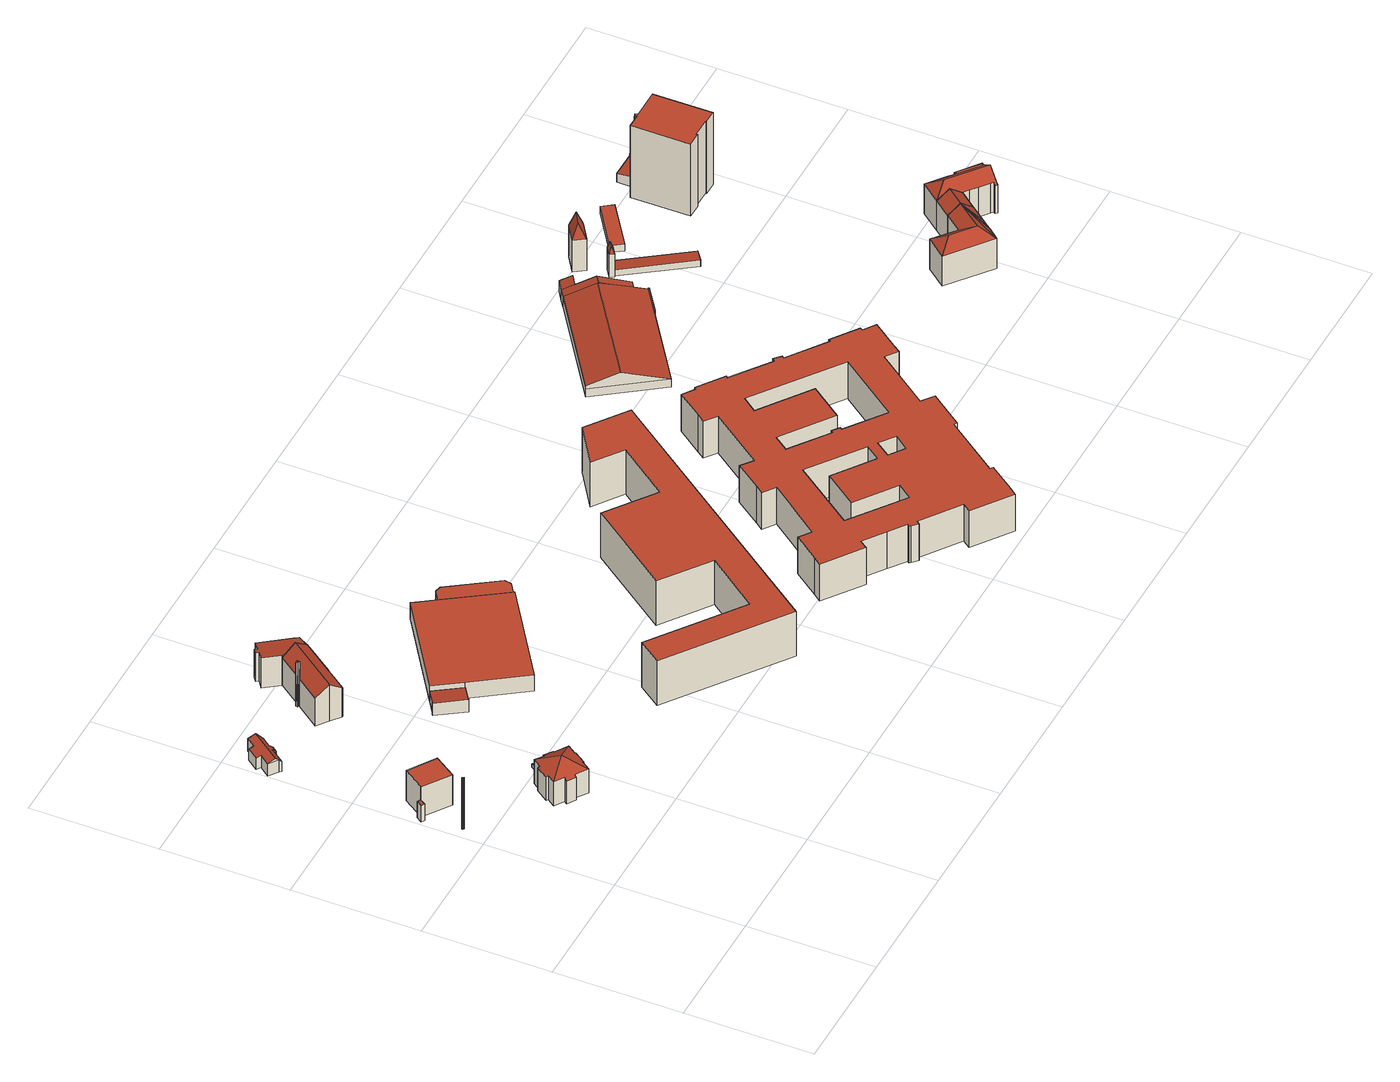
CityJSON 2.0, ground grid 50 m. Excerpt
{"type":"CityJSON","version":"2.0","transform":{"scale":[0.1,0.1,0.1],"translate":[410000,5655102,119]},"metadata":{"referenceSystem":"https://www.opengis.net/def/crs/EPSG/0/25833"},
"CityObjects":{
"building1":{"type":"Building","attributes":{"BodenHoehe":119.37,"gemHoehe":23,"BauwerkHoehe":23,"Breite":1,"Erfassungsdatum_Objekt":"2021-04-21","Gemeindeschluessel":"14612000","Geometrietyp2DReferenz":"3000","measuredHeight":23,"function":"51002_1290"},"geometry":[{"type":"MultiSurface","lod":"2","boundaries":[[[0,1,2]],[[0,2,3]],[[0,3,4]],[[0,4,5]],[[0,5,6]],[[0,6,7]],[[0,7,8]],[[0,8,9]],[[0,9,10]],[[0,10,11]],[[0,11,12]],[[0,12,13]],[[0,13,14]],[[0,14,15]],[[0,15,16]],[[0,16,17]],[[0,17,18]],[[0,18,19]],[[2,1,20]],[[2,20,21]],[[1,0,22]],[[1,22,20]],[[0,19,23]],[[0,23,22]],[[19,18,24]],[[19,24,23]],[[18,17,25]],[[18,25,24]],[[17,16,26]],[[17,26,25]],[[16,15,27]],[[16,27,26]],[[15,14,28]],[[15,28,27]],[[14,13,29]],[[14,29,28]],[[13,12,30]],[[13,30,29]],[[12,11,31]],[[12,31,30]],[[11,10,32]],[[11,32,31]],[[10,9,33]],[[10,33,32]],[[9,8,34]],[[9,34,33]],[[8,7,35]],[[8,35,34]],[[7,6,36]],[[7,36,35]],[[6,5,37]],[[6,37,36]],[[5,4,38]],[[5,38,37]],[[4,3,39]],[[4,39,38]],[[3,2,21]],[[3,21,39]],[[39,25,26]],[[39,26,27]],[[39,27,28]],[[39,28,29]],[[39,29,30]],[[39,30,31]],[[39,31,32]],[[39,32,33]],[[39,33,34]],[[39,34,35]],[[39,35,36]],[[39,36,37]],[[39,37,38]],[[39,21,20]],[[39,20,22]],[[39,22,23]],[[39,23,24]],[[39,24,25]]],"semantics":{"surfaces":[{"type":"RoofSurface"},{"type":"WallSurface"},{"type":"GroundSurface"}],"values":[0,0,0,0,0,0,0,0,0,0,0,0,0,0,0,0,0,0,1,1,1,1,1,1,1,1,1,1,1,1,1,1,1,1,1,1,1,1,1,1,1,1,1,1,1,1,1,1,1,1,1,1,1,1,1,1,1,1,2,2,2,2,2,2,2,2,2,2,2,2,2,2,2,2,2,2]}}]},
"building2":{"type":"Building","attributes":{"Dachtyp_tdc":"tdcPolyFlatRoof","Gemeindeschluessel":14612000,"Dachneigung":6.44,"QualitaetDacherkennung":46,"Geometrietyp2DReferenz":"3000","measuredHeight":7.54,"function":"31001_2000","roofType":"2100"},"geometry":[{"type":"Solid","lod":"2","boundaries":[[[[40,41,42,43]],[[41,44,45,42]],[[44,46,47,45]],[[46,48,49,47]],[[48,40,43,49]],[[48,46,44,41,40]],[[43,42,45,47,49]]]],"semantics":{"surfaces":[{"type":"WallSurface"},{"type":"RoofSurface"},{"type":"GroundSurface"}],"values":[[0,0,0,0,0,1,2]]}}]},
"building3":{"type":"Building","attributes":{"Dachtyp_tdc":"tdcPolyFlatRoof","Gemeindeschluessel":14612000,"Dachneigung":0,"QualitaetDacherkennung":29,"Geometrietyp2DReferenz":"3000","measuredHeight":13.83,"function":"31001_2000","roofType":"1000"},"geometry":[{"type":"Solid","lod":"2","boundaries":[[[[50,51,52,53]],[[51,54,55,52]],[[54,56,57,55]],[[56,58,59,57]],[[58,50,53,59]],[[58,56,54,51,50]],[[53,52,55,57,59]]]],"semantics":{"surfaces":[{"type":"WallSurface"},{"type":"RoofSurface"},{"type":"GroundSurface"}],"values":[[0,0,0,0,0,1,2]]}}]},
"building4":{"type":"Building","attributes":{"Dachtyp_tdc":"tdcFreeFormRoof","Gemeindeschluessel":14612000,"Dachneigung":18.18,"QualitaetDacherkennung":46,"Geometrietyp2DReferenz":"3000","measuredHeight":6.67,"function":"31001_2000","roofType":"5000"},"geometry":[{"type":"Solid","lod":"2","boundaries":[[[[60,61,62,63]],[[61,64,65,62]],[[64,66,67,65]],[[66,68,69,67]],[[68,70,71,69]],[[70,72,73,71]],[[72,74,75,73]],[[74,76,77,75]],[[76,78,79,77]],[[78,80,81,79]],[[80,82,83,81]],[[82,84,85,83]],[[84,86,87,85]],[[86,88,89,87]],[[88,60,63,89]],[[90,70,68,66,64,61,60,91]],[[76,74,72,90,91,88,86,84,82,80,78]],[[60,88,91]],[[72,70,90]],[[63,62,65,67,69,71,73,75,77,79,81,83,85,87,89]]]],"semantics":{"surfaces":[{"type":"WallSurface"},{"type":"RoofSurface"},{"type":"GroundSurface"}],"values":[[0,0,0,0,0,0,0,0,0,0,0,0,0,0,0,1,1,0,0,2]]}}]},
"building5":{"type":"Building","attributes":{"Dachtyp_tdc":"tdcTentRoof","Gemeindeschluessel":14612000,"Dachneigung":30.91,"QualitaetDacherkennung":75,"Geometrietyp2DReferenz":"3000","measuredHeight":15.04,"function":"31001_9998","roofType":"3500"},"geometry":[{"type":"Solid","lod":"2","boundaries":[[[[92,93,94,95]],[[93,96,97,94]],[[96,98,99,97]],[[98,100,101,99]],[[100,102,103,101]],[[102,104,105,103]],[[104,106,107,105]],[[106,108,109,107]],[[108,110,111,109]],[[112,113,114,115,116,117,118]],[[93,92,119,120,121,112,118]],[[104,102,100,98,96,93,118]],[[117,122,110,108,106,104,118]],[[111,123,124,125,126,127,128,129,130,131,132,95,94,97,99,101,103,105,107,109]],[[110,122,123,111]],[[116,115,126,125]],[[122,117,124,123]],[[117,116,125,124]],[[115,114,127,126]],[[114,113,128,127]],[[113,112,129,128]],[[112,121,130,129]],[[121,120,131,130]],[[120,119,132,131]],[[119,92,95,132]]]],"semantics":{"surfaces":[{"type":"WallSurface"},{"type":"RoofSurface"},{"type":"GroundSurface"}],"values":[[0,0,0,0,0,0,0,0,0,1,1,1,1,2,0,0,0,0,0,0,0,0,0,0,0]]}}]},
"building6":{"type":"Building","attributes":{"Dachtyp_tdc":"tdcGableRoof","Gemeindeschluessel":14612000,"Dachneigung":19.98,"QualitaetDacherkennung":87,"Geometrietyp2DReferenz":"3000","measuredHeight":2.86,"function":"31001_9998","roofType":"3100"},"geometry":[{"type":"Solid","lod":"2","boundaries":[[[[133,134,135,136]],[[134,137,138,135]],[[137,139,140,138]],[[139,133,136,140]],[[137,134,141]],[[133,139,142]],[[134,133,142,141]],[[139,137,141,142]],[[136,135,138,140]]]],"semantics":{"surfaces":[{"type":"WallSurface"},{"type":"RoofSurface"},{"type":"GroundSurface"}],"values":[[0,0,0,0,0,0,1,1,2]]}}]},
"building7":{"type":"Building","attributes":{"Erfassungsdatum_Objekt":"2021-04-21","BodenHoehe":119.61,"gemHoehe":20,"BauwerkHoehe":20,"Breite":1.5,"Gemeindeschluessel":"14612000","Geometrietyp2DReferenz":"3000","measuredHeight":20,"function":"51002_1290"},"geometry":[{"type":"MultiSurface","lod":"2","boundaries":[[[143,144,145]],[[143,145,146]],[[143,146,147]],[[143,147,148]],[[146,145,149]],[[146,149,147]],[[145,144,150]],[[145,150,149]],[[144,143,148]],[[144,148,150]],[[147,149,150]],[[147,150,148]]],"semantics":{"surfaces":[{"type":"RoofSurface"},{"type":"WallSurface"},{"type":"GroundSurface"}],"values":[0,0,1,1,1,1,1,1,1,1,2,2]}}]},
"building8":{"type":"Building","attributes":{"Dachtyp_tdc":"tdcGableRoof","Gemeindeschluessel":14612000,"Dachneigung":35.65,"QualitaetDacherkennung":83,"Geometrietyp2DReferenz":"3000","measuredHeight":16.73,"function":"31001_2000","roofType":"3100"},"geometry":[{"type":"Solid","lod":"2","boundaries":[[[[151,152,153,154]],[[152,155,156,153]],[[155,157,158,156]],[[157,159,160,158]],[[159,161,162,160]],[[161,163,164,162]],[[163,165,166,164]],[[167,168,169,170]],[[168,171,172,169]],[[171,173,174,172]],[[173,175,176,174]],[[175,151,154,176]],[[171,168,167,165,163,161,159,157]],[[157,155,152,151,175,173,171]],[[154,153,156,158,160,162,164,166,170,169,172,174,176]],[[165,167,170,166]]]],"semantics":{"surfaces":[{"type":"WallSurface"},{"type":"RoofSurface"},{"type":"GroundSurface"}],"values":[[0,0,0,0,0,0,0,0,0,0,0,0,1,1,2,0]]}}]},
"building9":{"type":"Building","attributes":{"Dachtyp_tdc":"tdcPolyFlatRoof","Gemeindeschluessel":14612000,"Dachneigung":5.83,"QualitaetDacherkennung":84,"Geometrietyp2DReferenz":"3000","measuredHeight":5.53,"function":"31001_2000","roofType":"2100"},"geometry":[{"type":"Solid","lod":"2","boundaries":[[[[177,178,179,180]],[[178,181,182,179]],[[181,183,184,182]],[[183,185,186,184]],[[183,181,178,177,187,188,189,185]],[[186,190,191,192,180,179,182,184]],[[185,189,190,186]],[[189,188,191,190]],[[188,187,192,191]],[[187,177,180,192]]]],"semantics":{"surfaces":[{"type":"WallSurface"},{"type":"RoofSurface"},{"type":"GroundSurface"}],"values":[[0,0,0,0,1,2,0,0,0,0]]}}]},
"building10":{"type":"Building","attributes":{"Dachtyp_tdc":"tdcPolyFlatRoof","Gemeindeschluessel":14612000,"Dachneigung":9.94,"QualitaetDacherkennung":82,"Geometrietyp2DReferenz":"3000","measuredHeight":13.73,"function":"31001_2000","roofType":"2100"},"geometry":[{"type":"Solid","lod":"2","boundaries":[[[[193,194,195,196]],[[194,197,198,195]],[[197,199,200,198]],[[199,201,202,200]],[[201,203,204,202]],[[203,205,206,204]],[[205,207,208,206]],[[207,209,210,208]],[[209,211,212,210]],[[211,193,196,212]],[[211,209,207,205,203,201,199,197,194,193]],[[196,195,198,200,202,204,206,208,210,212]]]],"semantics":{"surfaces":[{"type":"WallSurface"},{"type":"RoofSurface"},{"type":"GroundSurface"}],"values":[[0,0,0,0,0,0,0,0,0,0,1,2]]}}]},
"building11":{"type":"Building","attributes":{"Dachtyp_tdc":"tdcPolyFlatRoof","Gemeindeschluessel":14612000,"Dachneigung":0,"QualitaetDacherkennung":39,"Geometrietyp2DReferenz":"3000","measuredHeight":7.36,"function":"31001_2000","roofType":"1000"},"geometry":[{"type":"Solid","lod":"2","boundaries":[[[[213,214,215,216]],[[214,217,218,215]],[[217,219,220,218]],[[219,221,222,220]],[[221,223,224,222]],[[223,213,216,224]],[[223,221,219,217,214,213]],[[216,215,218,220,222,224]]]],"semantics":{"surfaces":[{"type":"WallSurface"},{"type":"RoofSurface"},{"type":"GroundSurface"}],"values":[[0,0,0,0,0,0,1,2]]}}]},
"building12":{"type":"Building","attributes":{"Dachtyp_tdc":"tdcPolyFlatRoof","Gemeindeschluessel":14612000,"Dachneigung":0,"QualitaetDacherkennung":51,"Geometrietyp2DReferenz":"3000","measuredHeight":4.04,"function":"31001_2000","roofType":"1000"},"geometry":[{"type":"Solid","lod":"2","boundaries":[[[[225,226,227,228]],[[226,229,230,227]],[[229,231,232,230]],[[231,233,234,232]],[[233,235,236,234]],[[235,225,228,236]],[[235,233,231,229,226,225]],[[228,227,230,232,234,236]]]],"semantics":{"surfaces":[{"type":"WallSurface"},{"type":"RoofSurface"},{"type":"GroundSurface"}],"values":[[0,0,0,0,0,0,1,2]]}}]},
"building13":{"type":"Building","attributes":{"name":"Agentur für Arbeit","Dachtyp_tdc":"tdcPolyFlatRoof","Gemeindeschluessel":14612000,"Dachneigung":0,"QualitaetDacherkennung":69,"Geometrietyp2DReferenz":"3000","measuredHeight":20.42,"function":"31001_3010","roofType":"1000"},"geometry":[{"type":"Solid","lod":"2","boundaries":[[[[237,238,239,240]],[[238,241,242,239]],[[241,243,244,242]],[[243,245,246,244]],[[245,247,248,246]],[[247,249,250,248]],[[249,251,252,250]],[[251,253,254,252]],[[253,255,256,254]],[[255,257,258,256]],[[257,259,260,258]],[[259,237,240,260]],[[259,257,255,253,251,249,247,245,243,241,238,237]],[[240,239,242,244,246,248,250,252,254,256,258,260]]]],"semantics":{"surfaces":[{"type":"WallSurface"},{"type":"RoofSurface"},{"type":"GroundSurface"}],"values":[[0,0,0,0,0,0,0,0,0,0,0,0,1,2]]}}]},
"building14":{"type":"Building","attributes":{"name":"Jobcenter Dresden","Dachtyp_tdc":"tdcPolyFlatRoof","Gemeindeschluessel":14612000,"Dachneigung":0,"QualitaetDacherkennung":19,"Geometrietyp2DReferenz":"3000","measuredHeight":16.8,"function":"31001_3010","roofType":"1000"},"geometry":[{"type":"Solid","lod":"2","boundaries":[[[[261,262,263,264]],[[262,265,266,263]],[[265,267,268,266]],[[267,269,270,268]],[[269,271,272,270]],[[271,273,274,272]],[[273,275,276,274]],[[275,277,278,276]],[[277,279,280,278]],[[279,281,282,280]],[[283,284,285,286]],[[284,287,288,285]],[[287,289,290,288]],[[289,291,292,290]],[[291,293,294,292]],[[293,295,296,294]],[[295,297,298,296]],[[297,299,300,298]],[[299,301,302,300]],[[301,303,304,302]],[[303,305,306,304]],[[305,307,308,306]],[[307,309,310,308]],[[309,311,312,310]],[[311,313,314,312]],[[313,315,316,314]],[[315,317,318,316]],[[317,319,320,318]],[[319,321,322,320]],[[321,323,324,322]],[[323,325,326,324]],[[281,283,286,282]],[[325,327,328,326]],[[327,329,330,328]],[[331,332,333,334]],[[332,335,336,333]],[[335,337,338,336]],[[339,340,341,342]],[[340,343,344,341]],[[343,345,346,344]],[[345,347,348,346]],[[347,349,350,348]],[[349,351,352,350]],[[351,353,354,352]],[[355,356,357,358]],[[356,359,360,357]],[[361,362,363,364]],[[362,365,366,363]],[[365,367,368,366]],[[367,369,370,368]],[[369,371,372,370]],[[371,373,374,372]],[[373,375,376,374]],[[375,361,364,376]],[[359,377,378,360]],[[377,355,358,378]],[[353,331,334,354]],[[329,379,380,330]],[[379,381,382,380]],[[337,339,342,338]],[[383,384,385,386]],[[384,387,388,385]],[[387,389,390,388]],[[389,391,392,390]],[[389,387,384,383,381,379,329,327,325,323,321,319,317,315,313,311,309,307,305,303,301,299,297,295,293,291,289,287,284,283,281,279,277,275,273,271,269,267,265,262,261,393,394,395,396,397,398,399,400,391],[361,375,373,371,369,367,365,362],[355,377,359,356],[331,353,351,349,347,345,343,340,339,337,335,332]],[[392,401,402,403,404,405,406,407,408,264,263,266,268,270,272,274,276,278,280,282,286,285,288,290,292,294,296,298,300,302,304,306,308,310,312,314,316,318,320,322,324,326,328,330,380,382,386,385,388,390],[364,363,366,368,370,372,374,376],[358,357,360,378],[334,333,336,338,342,341,344,346,348,350,352,354]],[[381,383,386,382]],[[391,400,401,392]],[[400,399,402,401]],[[399,398,403,402]],[[398,397,404,403]],[[397,396,405,404]],[[396,395,406,405]],[[395,394,407,406]],[[394,393,408,407]],[[393,261,264,408]]]],"semantics":{"surfaces":[{"type":"WallSurface"},{"type":"RoofSurface"},{"type":"GroundSurface"}],"values":[[0,0,0,0,0,0,0,0,0,0,0,0,0,0,0,0,0,0,0,0,0,0,0,0,0,0,0,0,0,0,0,0,0,0,0,0,0,0,0,0,0,0,0,0,0,0,0,0,0,0,0,0,0,0,0,0,0,0,0,0,0,0,0,0,1,2,0,0,0,0,0,0,0,0,0,0]]}}]},
"building15":{"type":"Building","attributes":{"Gemeindeschluessel":14612000,"Geometrietyp2DReferenz":"3000","function":"31001_2000","roofType":"9999"},"children":["building15-1","building15-2","building15-3","building15-4"]},
"building15-1":{"type":"BuildingPart","attributes":{"Dachtyp_tdc":"tdcGableRoof","Dachneigung":17.65,"QualitaetDacherkennung":70,"Geometrietyp2DReferenz":"3000","measuredHeight":9.3,"roofType":"3100"},"parents":["building15"],"geometry":[{"type":"MultiSurface","lod":"2","boundaries":[[[409,410,411,412]],[[413,414,415,416]],[[414,417,418,415]],[[417,419,420,418]],[[421,422,423,424,425]],[[413,410,426,427,423,422,414]],[[409,428,426,410]],[[417,421,425,419]],[[414,422,421,417]],[[420,412,411,416,415,418]]],"semantics":{"surfaces":[{"type":"WallSurface"},{"type":"RoofSurface"},{"type":"GroundSurface"}],"values":[0,0,0,0,1,1,0,0,0,2]}}]},
"building15-2":{"type":"BuildingPart","attributes":{"Dachtyp_tdc":"tdcGableRoof","Dachneigung":20.01,"QualitaetDacherkennung":82,"Geometrietyp2DReferenz":"3000","measuredHeight":9.45,"roofType":"3100"},"parents":["building15"],"geometry":[{"type":"MultiSurface","lod":"2","boundaries":[[[429,430,431,432]],[[430,428,409,412,431]],[[425,433,434,420,419]],[[433,425,424,435,436,437]],[[428,430,436,435,427]],[[429,437,436,430]],[[434,432,431,412,420]]],"semantics":{"surfaces":[{"type":"WallSurface"},{"type":"RoofSurface"},{"type":"GroundSurface"}],"values":[0,0,0,1,1,0,2]}}]},
"building15-3":{"type":"BuildingPart","attributes":{"Dachtyp_tdc":"tdcPolyFlatRoof","Dachneigung":0,"QualitaetDacherkennung":0,"Geometrietyp2DReferenz":"3000","measuredHeight":4.06,"roofType":"9999"},"parents":["building15"],"geometry":[{"type":"MultiSurface","lod":"2","boundaries":[[[438,439,440,441]],[[441,440,442,411,410]],[[440,439,443,442]],[[439,438,413,416,443]],[[410,413,438,441]],[[411,442,443,416]],[[410,411,416,413]]],"semantics":{"surfaces":[{"type":"RoofSurface"},{"type":"WallSurface"},{"type":"GroundSurface"},{"type":"ClosureSurface","isClosure":"1","QuelleClosure":"LoD1Solid"}],"values":[0,1,1,1,1,2,3]}}]},
"building15-4":{"type":"BuildingPart","attributes":{"Dachtyp_tdc":"tdcPolyFlatRoof","Dachneigung":19.94,"QualitaetDacherkennung":69,"Geometrietyp2DReferenz":"3000","measuredHeight":6.67,"roofType":"2100"},"parents":["building15"],"geometry":[{"type":"MultiSurface","lod":"2","boundaries":[[[432,434,444,445]],[[446,444,434,433]],[[446,447,445,444]],[[447,437,429,432,445]],[[447,446,433,437]]],"semantics":{"surfaces":[{"type":"GroundSurface"},{"type":"WallSurface"},{"type":"RoofSurface"}],"values":[0,1,1,1,2]}}]},
"building16":{"type":"Building","attributes":{"Dachtyp_tdc":"tdcFreeFormRoof","Gemeindeschluessel":14612000,"Dachneigung":73.34,"QualitaetDacherkennung":14,"Geometrietyp2DReferenz":"3000","measuredHeight":13.73,"function":"31001_2463","roofType":"5000"},"geometry":[{"type":"Solid","lod":"2","boundaries":[[[[448,449,450,451]],[[449,452,453,450]],[[452,454,455,453]],[[454,448,451,455]],[[456,454,452]],[[457,456,452,449]],[[457,449,448]],[[456,457,448,454]],[[451,450,453,455]]]],"semantics":{"surfaces":[{"type":"WallSurface"},{"type":"RoofSurface"},{"type":"GroundSurface"}],"values":[[0,0,0,0,1,1,1,1,2]]}}]},
"building17":{"type":"Building","attributes":{"Dachtyp_tdc":"tdcPolyFlatRoof","Gemeindeschluessel":14612000,"Dachneigung":4.08,"QualitaetDacherkennung":51,"Geometrietyp2DReferenz":"3000","measuredHeight":2.91,"function":"31001_2463","roofType":"2100"},"geometry":[{"type":"Solid","lod":"2","boundaries":[[[[458,459,460,461]],[[459,462,463,460]],[[462,464,465,463]],[[464,466,467,465]],[[466,458,461,467]],[[466,464,462,459,458]],[[461,460,463,465,467]]]],"semantics":{"surfaces":[{"type":"WallSurface"},{"type":"RoofSurface"},{"type":"GroundSurface"}],"values":[[0,0,0,0,0,1,2]]}}]},
"building18":{"type":"Building","attributes":{"Dachtyp_tdc":"tdcFreeFormRoof","Gemeindeschluessel":14612000,"Dachneigung":66.35,"QualitaetDacherkennung":6,"Geometrietyp2DReferenz":"3000","measuredHeight":20.11,"function":"31001_9998","roofType":"5000"},"geometry":[{"type":"Solid","lod":"2","boundaries":[[[[468,469,470,471]],[[469,472,473,470]],[[472,474,475,473]],[[474,468,471,475]],[[476,477,474,472]],[[476,472,469]],[[477,476,469,468]],[[477,468,474]],[[471,470,473,475]]]],"semantics":{"surfaces":[{"type":"WallSurface"},{"type":"RoofSurface"},{"type":"GroundSurface"}],"values":[[0,0,0,0,1,0,1,1,2]]}}]},
"building19":{"type":"Building","attributes":{"Dachtyp_tdc":"tdcPolyFlatRoof","Gemeindeschluessel":14612000,"Dachneigung":0,"QualitaetDacherkennung":0,"Geometrietyp2DReferenz":"3000","BezugspunktDach":"2000","measuredHeight":3,"function":"31001_2463"},"geometry":[{"type":"MultiSurface","lod":"2","boundaries":[[[478,479,480,481]],[[481,480,482,483]],[[480,479,484,482]],[[479,478,485,484]],[[478,481,483,485]],[[483,482,484,485]]],"semantics":{"surfaces":[{"type":"RoofSurface"},{"type":"WallSurface"},{"type":"GroundSurface"}],"values":[0,1,1,1,1,2]}}]},
"building20":{"type":"Building","attributes":{"Dachtyp_tdc":"tdcFreeFormRoof","Gemeindeschluessel":14612000,"Dachneigung":36.7,"QualitaetDacherkennung":75,"Geometrietyp2DReferenz":"3000","measuredHeight":17.38,"function":"31001_9998","roofType":"5000"},"geometry":[{"type":"Solid","lod":"2","boundaries":[[[[486,487,488,489]],[[487,490,491,488]],[[490,492,493,491]],[[492,494,495,493]],[[494,496,497,495]],[[496,498,499,497]],[[498,500,501,499]],[[500,502,503,501]],[[502,486,489,503]],[[504,496,494]],[[504,498,496]],[[504,500,498]],[[504,502,500]],[[505,502,504]],[[502,505,506]],[[504,494,492]],[[505,504,492,490]],[[507,506,505,490,487]],[[507,487,486]],[[506,507,486,502]],[[489,488,491,493,495,497,499,501,503]]]],"semantics":{"surfaces":[{"type":"WallSurface"},{"type":"RoofSurface"},{"type":"GroundSurface"}],"values":[[0,0,0,0,0,0,0,0,0,1,1,1,1,1,1,0,1,1,1,1,2]]}}]},
"building21":{"type":"Building","attributes":{"Gemeindeschluessel":14612000,"Geometrietyp2DReferenz":"3000","function":"31001_9998","roofType":"9999"},"children":["building21-1","building21-2","building21-3"]},
"building21-1":{"type":"BuildingPart","attributes":{"Dachtyp_tdc":"tdcGableRoof","Dachneigung":37.99,"QualitaetDacherkennung":75,"Geometrietyp2DReferenz":"3000","measuredHeight":17.43,"roofType":"3100"},"parents":["building21"],"geometry":[{"type":"MultiSurface","lod":"2","boundaries":[[[508,495,509,510]],[[508,511,493,495]],[[511,512,513,493]],[[511,508,514]],[[510,515,512,516]],[[508,510,516,514]],[[512,511,514,516]],[[509,495,493,513]]],"semantics":{"surfaces":[{"type":"WallSurface"},{"type":"RoofSurface"},{"type":"GroundSurface"}],"values":[0,0,0,0,0,1,1,2]}}]},
"building21-2":{"type":"BuildingPart","attributes":{"Dachtyp_tdc":"tdcFreeFormRoof","Dachneigung":32.31,"QualitaetDacherkennung":18,"Geometrietyp2DReferenz":"3000","measuredHeight":13.68,"roofType":"5000"},"parents":["building21"],"geometry":[{"type":"MultiSurface","lod":"2","boundaries":[[[517,518,519,520]],[[518,521,522,519]],[[523,517,520,524]],[[525,521,518]],[[526,525,518,517]],[[526,517,523]],[[525,526,523,521]],[[520,519,522,524]]],"semantics":{"surfaces":[{"type":"WallSurface"},{"type":"RoofSurface"},{"type":"GroundSurface"}],"values":[0,0,0,1,1,1,1,2]}}]},
"building21-3":{"type":"BuildingPart","attributes":{"Dachtyp_tdc":"tdcHipAndGableRoof","Dachneigung":37.44,"QualitaetDacherkennung":75,"Geometrietyp2DReferenz":"3000","measuredHeight":17.4,"roofType":"5000"},"parents":["building21"],"geometry":[{"type":"MultiSurface","lod":"2","boundaries":[[[527,528,529,522,521]],[[528,530,531,529]],[[530,532,533,531]],[[532,534,535,533]],[[534,536,537,535]],[[536,538,539,537]],[[538,540,541,539]],[[540,542,543,541]],[[542,510,509,543]],[[544,545,546,513,512]],[[545,547,548,546]],[[547,549,523,524,548]],[[545,544,550]],[[544,515,510,542,540,538,536,534,532,530,528,550]],[[528,527,549,547,545,550]],[[522,529,531,533,535,537,539,541,543,509,513,546,548,524]]],"semantics":{"surfaces":[{"type":"WallSurface"},{"type":"RoofSurface"},{"type":"GroundSurface"}],"values":[0,0,0,0,0,0,0,0,0,0,0,0,1,1,1,2]}}]},
"building22":{"type":"Building","attributes":{"Gemeindeschluessel":14612000,"Geometrietyp2DReferenz":"3000","function":"31001_9998","roofType":"9999"},"children":["building22-1","building22-2","building22-3"]},
"building22-1":{"type":"BuildingPart","attributes":{"Dachtyp_tdc":"tdcPolyFlatRoof","Dachneigung":5.86,"QualitaetDacherkennung":64,"Geometrietyp2DReferenz":"3000","measuredHeight":4.76,"roofType":"2100"},"parents":["building22"],"geometry":[{"type":"MultiSurface","lod":"2","boundaries":[[[551,552,553,554,555,556]],[[557,558,552,551]],[[558,559,553,552]],[[560,561,555,554,562]],[[563,557,551,556]],[[563,561,560,564,559,558,557]]],"semantics":{"surfaces":[{"type":"GroundSurface"},{"type":"WallSurface"},{"type":"RoofSurface"}],"values":[0,1,1,1,1,2]}}]},
"building22-2":{"type":"BuildingPart","attributes":{"Dachtyp_tdc":"tdcPolyFlatRoof","Dachneigung":0,"QualitaetDacherkennung":46,"Geometrietyp2DReferenz":"3000","measuredHeight":33.02,"roofType":"1000"},"parents":["building22"],"geometry":[{"type":"MultiSurface","lod":"2","boundaries":[[[565,566,567,568]],[[566,569,570,567]],[[569,571,572,570]],[[571,573,574,572]],[[573,575,576,574]],[[575,577,578,576]],[[577,579,563,556,578]],[[580,565,568,555,561]],[[580,579,577,575,573,571,569,566,565]],[[568,567,570,572,574,576,578,556,555]]],"semantics":{"surfaces":[{"type":"WallSurface"},{"type":"RoofSurface"},{"type":"GroundSurface"}],"values":[0,0,0,0,0,0,0,0,1,2]}}]},
"building22-3":{"type":"BuildingPart","attributes":{"Dachtyp_tdc":"tdcPolyFlatRoof","Dachneigung":4.97,"QualitaetDacherkennung":83,"Geometrietyp2DReferenz":"3000","measuredHeight":4.7,"roofType":"2100"},"parents":["building22"],"geometry":[{"type":"MultiSurface","lod":"2","boundaries":[[[581,582,583,584]],[[582,562,554,583]],[[585,581,584,553,559]],[[585,564,562,582,581]],[[584,583,554,553]]],"semantics":{"surfaces":[{"type":"WallSurface"},{"type":"RoofSurface"},{"type":"GroundSurface"}],"values":[0,0,0,1,2]}}]}
},
"vertices":[
[51,1100,234],[51,1101,234],[50,1102,234],[48,1103,234],[47,1104,234],[45,1104,234],[44,1103,234],[43,1102,234],[42,1101,234],[41,1100,234],[41,1098,234],[42,1097,234],[43,1095,234],[44,1094,234],[45,1094,234],[47,1094,234],[48,1094,234],[50,1095,234],[51,1097,234],[51,1098,234],[51,1101,4],[50,1102,4],[51,1100,4],[51,1098,4],[51,1097,4],[50,1095,4],[48,1094,4],[47,1094,4],[45,1094,4],[44,1094,4],[43,1095,4],[42,1097,4],[41,1098,4],[41,1100,4],[42,1101,4],[43,1102,4],[44,1103,4],[45,1104,4],[47,1104,4],[48,1103,4],
[25,1235,81],[13,1243,79],[13,1243,5],[25,1235,5],[28,1265,79],[28,1265,5],[40,1257,81],[40,1257,5],[38,1254,81],[38,1254,5],
[38,1254,142],[40,1257,142],[40,1257,4],[38,1254,4],[93,1337,142],[93,1337,4],[198,1268,142],[198,1268,4],[142,1184,142],[142,1184,4],
[6,1824,59],[36,1863,59],[36,1863,3],[6,1824,3],[20,1875,53],[20,1875,3],[53,1920,53],[53,1920,3],[69,1908,59],[69,1908,3],[96,1943,59],[96,1943,3],[124,1922,66],[124,1922,3],[129,1899,49],[129,1899,3],[105,1867,49],[105,1867,3],[116,1858,36],[116,1858,3],[101,1838,36],[101,1838,3],[90,1847,49],[90,1847,3],[49,1792,49],[49,1792,3],[42,1797,57],[42,1797,3],[43,1798,57],[43,1798,3],[121,1924,70],[32,1806,70],
[320,840,116],[284,865,115],[284,865,6],[320,840,6],[305,896,115],[305,896,6],[299,901,111],[299,901,6],[332,948,111],[332,948,6],[339,944,116],[339,944,6],[360,975,116],[360,975,6],[394,951,116],[394,951,6],[401,960,110],[401,960,6],[433,938,110],[433,938,6],[397,785,116],[420,819,116],[424,816,114],[454,861,114],[450,863,117],[474,898,117],[379,880,156],[313,829,108],[345,808,109],[351,817,115],[427,930,116],[427,930,6],[474,898,6],[450,863,6],[454,861,6],[424,816,6],[420,819,6],[397,785,6],[351,817,6],[345,808,6],[313,829,6],
[464,938,32],[405,975,32],[405,975,8],[464,938,8],[432,1019,23],[432,1019,8],[491,982,23],[491,982,8],[413,988,36],[472,951,36],
[386,1892,206],[375,1892,206],[375,1882,206],[386,1882,206],[386,1882,6],[386,1892,6],[375,1882,6],[375,1892,6],
[456,1804,135],[396,1723,136],[396,1723,4],[456,1804,4],[394,1724,137],[394,1724,4],[355,1754,171],[355,1754,4],[311,1787,131],[311,1787,4],[381,1881,132],[381,1881,4],[375,1884,127],[375,1884,4],[385,1897,127],[385,1897,4],[390,1893,132],[455,1981,132],[455,1981,4],[390,1893,4],[503,1955,171],[503,1955,4],[548,1931,136],[548,1931,4],[455,1805,137],[455,1805,4],
[656,1379,60],[599,1340,67],[599,1340,12],[656,1379,12],[600,1338,67],[600,1338,12],[596,1336,68],[596,1336,12],[525,1441,68],[525,1441,12],[587,1481,60],[530,1442,67],[529,1444,67],[529,1444,12],[530,1442,12],[587,1481,12],
[455,1981,141],[411,2041,141],[411,2041,3],[455,1981,3],[442,2064,134],[442,2064,3],[434,2073,134],[434,2073,3],[454,2088,129],[454,2088,3],[462,2079,129],[462,2079,3],[493,2102,123],[493,2102,3],[572,1994,123],[572,1994,3],[583,1977,123],[583,1977,3],[548,1931,133],[548,1931,3],
[792,1179,84],[656,1379,84],[656,1379,10],[792,1179,10],[587,1481,84],[587,1481,10],[951,1727,84],[951,1727,10],[1009,1643,84],[1009,1643,10],[1156,1425,84],[1156,1425,10],
[1009,1643,51],[1077,1689,51],[1077,1689,11],[1009,1643,11],[1101,1685,51],[1101,1685,11],[1229,1499,51],[1229,1499,11],[1224,1471,51],[1224,1471,11],[1156,1425,51],[1156,1425,11],
[2006,1383,259],[1297,419,259],[1297,419,55],[2006,1383,55],[859,742,259],[859,742,55],[925,832,259],[925,832,55],[1266,581,259],[1266,581,55],[1419,788,259],[1419,788,55],[1235,923,259],[1235,923,55],[1474,1249,259],[1474,1249,55],[1661,1111,259],[1661,1111,55],[1809,1311,259],[1809,1311,55],[1696,1394,259],[1696,1394,55],[1850,1497,259],[1850,1497,55],
[2205,31,250],[2182,1,250],[2182,1,82],[2205,31,82],[2036,109,250],[2036,109,82],[2058,139,250],[2058,139,82],[1910,247,250],[1910,247,82],[1901,236,250],[1901,236,82],[1881,256,250],[1881,256,82],[1875,261,250],[1875,261,82],[1881,269,250],[1881,269,82],[1816,317,250],[1816,317,82],[1733,378,250],[1733,378,82],[1711,348,250],[1565,455,250],[1565,455,82],[1711,348,82],[1587,485,250],[1587,485,82],[1660,585,250],[1660,585,82],[1707,551,250],[1707,551,82],[1862,761,250],[1862,761,82],[1815,796,250],[1815,796,82],[1838,826,250],[1838,826,82],[1911,926,250],[1911,926,82],[1957,891,250],[1957,891,82],[2112,1102,250],[2112,1102,82],[2066,1137,250],[2066,1137,82],[2088,1167,250],[2088,1167,82],[2162,1266,250],[2162,1266,82],[2208,1232,250],[2208,1232,82],[2214,1240,250],[2214,1240,82],[2314,1167,250],[2314,1167,82],[2308,1159,250],[2308,1159,82],[2456,1050,250],[2456,1050,82],[2465,1061,250],[2465,1061,82],[2485,1041,250],[2485,1041,82],[2491,1036,250],[2491,1036,82],[2485,1028,250],[2485,1028,82],[2632,920,250],[2632,920,82],[2560,820,250],[2235,1059,250],[2235,1059,82],[2560,820,82],[2193,1002,250],[2193,1002,82],[2387,861,250],[2387,861,82],[2291,732,250],[2099,875,250],[2099,875,82],[2291,732,82],[2057,818,250],[2057,818,82],[2206,709,250],[2206,709,82],[2212,717,250],[2212,717,82],[2240,696,250],[2240,696,82],[2234,688,250],[2234,688,82],[2382,579,250],[2382,579,82],[2280,500,250],[2221,544,250],[2221,544,82],[2280,500,82],[2180,488,250],[2180,488,82],[2148,512,250],[2189,568,250],[2189,568,82],[2148,512,82],[1984,719,250],[1984,719,82],[1807,477,250],[1807,477,82],[2012,326,250],[2012,326,82],[2053,382,250],[2053,382,82],[1901,494,250],[1901,494,82],[1996,623,250],[1996,623,82],[2238,445,250],[2238,445,82],[2638,928,250],[2638,928,82],[2738,855,250],[2738,855,82],[2732,846,250],[2779,812,250],[2779,812,82],[2732,846,82],[2706,713,250],[2706,713,82],[2684,682,250],[2684,682,82],[2637,717,250],[2637,717,82],[2278,130,250],[2266,139,250],[2422,350,250],[2433,342,250],[2455,372,250],[2528,471,250],[2482,505,250],[2481,505,250],[2481,505,82],[2482,505,82],[2528,471,82],[2455,372,82],[2433,342,82],[2422,350,82],[2266,139,82],[2278,130,82],
[2728,1715,106],[2757,1674,106],[2757,1674,69],[2728,1715,69],[2659,1605,106],[2368,1402,106],[2368,1402,69],[2659,1605,69],[2195,1646,106],[2195,1646,69],[2583,1916,106],[2583,1916,69],[2195,1646,119],[2266,1546,162],[2654,1817,162],[2605,1886,132],[2583,1916,119],[2728,1715,122],[2685,1775,146],[2728,1715,119],
[2639,1897,119],[2754,1733,119],[2754,1733,69],[2639,1897,69],[2611,1936,119],[2611,1936,69],[2656,1815,164],[2683,1834,164],[2639,1897,136],
[2659,1605,110],[2662,1601,110],[2760,1670,110],[2757,1674,110],[2760,1670,69],[2662,1601,69],
[2652,1964,69],[2680,1925,69],[2652,1964,119],[2680,1925,136],
[2799,1821,178],[2788,1837,178],[2788,1837,73],[2799,1821,73],[2822,1860,178],[2822,1860,73],[2832,1845,178],[2832,1845,73],[2819,1847,210],[2801,1834,210],
[2799,1821,105],[2832,1845,102],[2832,1845,76],[2799,1821,76],[2843,1852,101],[2843,1852,76],[3015,1606,101],[3015,1606,76],[2971,1575,105],[2971,1575,76],
[2830,1997,149],[2898,2043,149],[2898,2043,5],[2830,1997,5],[2926,2002,149],[2926,2002,5],[2858,1956,149],[2858,1956,5],[2912,2022,206],[2864,1990,206],
[2934,1846,106],[3105,1966,106],[3076,2008,106],[2904,1889,106],[3076,2008,76],[2904,1889,76],[3105,1966,76],[2934,1846,76],
[3229,775,219],[3291,852,219],[3291,852,82],[3229,775,82],[3378,783,219],[3378,783,82],[3430,849,219],[3430,849,82],[3507,788,219],[3507,788,82],[3461,729,219],[3461,729,82],[3442,705,219],[3442,705,82],[3427,686,219],[3427,686,82],[3393,644,219],[3393,644,82],[3469,818,255],[3386,714,255],[3385,714,256],[3299,783,256],
[3507,788,218],[3560,854,82],[3560,854,218],[3430,849,217],[3483,916,217],[3483,916,82],[3469,818,256],[3548,865,218],[3522,885,256],
[3646,927,215],[3731,859,215],[3731,859,82],[3646,927,82],[3724,850,215],[3724,850,82],[3639,918,215],[3639,918,82],[3723,858,218],[3647,919,218],
[3724,850,217],[3693,811,256],[3693,811,82],[3662,773,218],[3662,773,82],[3656,765,210],[3656,765,82],[3648,771,210],[3648,771,82],[3654,779,218],[3654,779,82],[3645,786,218],[3645,786,82],[3609,815,218],[3609,815,82],[3582,837,218],[3582,837,82],[3483,916,218],[3545,993,217],[3545,993,82],[3618,935,217],[3618,935,82],[3639,918,217],[3553,923,256],
[3250,2027,71],[3353,2026,71],[3379,2036,71],[3380,1952,71],[3380,1951,71],[3251,1951,71],[3250,2027,111],[3353,2026,111],[3379,2036,110],[3380,1952,119],[3380,1951,119],[3380,1952,118],[3251,1951,119],[3380,1979,116],
[3382,1721,401],[3330,1721,401],[3330,1721,71],[3382,1721,71],[3330,1725,401],[3330,1725,71],[3255,1725,401],[3255,1725,71],[3255,1720,401],[3255,1720,71],[3200,1720,401],[3200,1720,71],[3199,1951,401],[3199,1951,71],[3251,1951,401],[3380,1951,401],
[3557,2102,111],[3584,2028,118],[3584,2028,71],[3557,2102,71],[3379,2036,111]
]}
